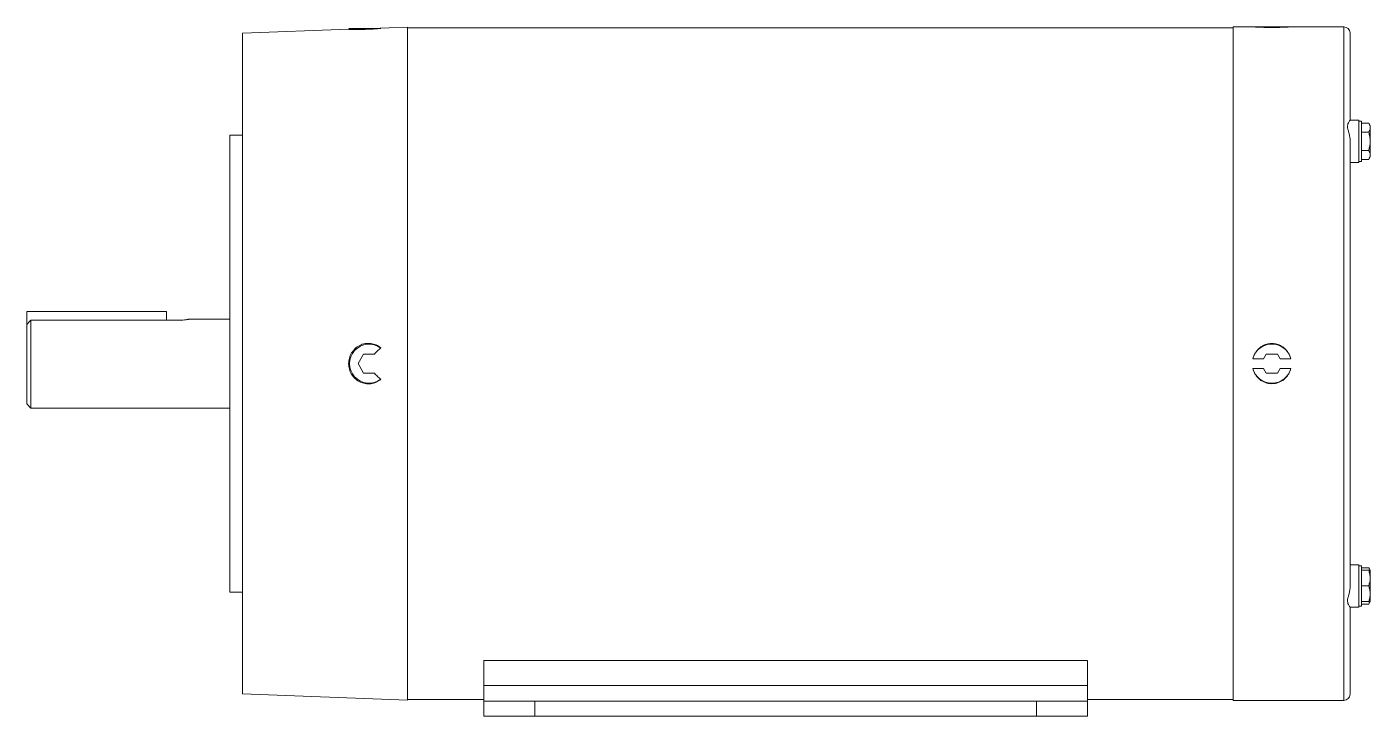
# Paper-space layout '_Back' of a CAD drawing. Header units: inches. Extents: x -7.8 to 5.4, y -3.5 to 3.3.
import ezdxf

# ---------------------------------------------------------------- set-up
doc = ezdxf.new("R2010")
doc.units = ezdxf.units.IN
doc.header["$MEASUREMENT"] = 0

psp = doc.layouts.new('_Back')

# ---------------------------------------------------------------- linework, layer by layer
at = {"color": 7, "linetype": 'Continuous', "lineweight": 15}
for p, q in [((-4.063, 3.312), (-4.425, 3.298)), ((-4.063, -3.312), (-4.063, 3.312)), ((4.063, 3.306), (-4.063, 3.306)), ((5.152, 3.315), (4.063, 3.315)), ((4.063, -3.315), (4.063, 3.315)), ((4.256, 3.315), (4.629, 3.315)), ((-4.642, 3.291), (-5.688, 3.252)), ((-5.688, 3.252), (-5.688, -3.252)), ((-4.635, 3.298), (-4.643, 3.291)), ((-4.635, 3.298), (-4.327, 3.298)), ((5.213, 3.255), (5.213, 2.397)), ((5.299, 2.397), (5.213, 2.397)), ((5.299, 2.397), (5.299, 1.98)), ((5.324, 2.388), (5.299, 2.388)), ((5.324, 1.989), (5.324, 2.388)), ((-5.688, 2.249), (-5.812, 2.249)), ((-5.812, 2.249), (-5.812, -2.249)), ((5.324, 2.367), (5.396, 2.367)), ((5.324, 2.278), (5.396, 2.278)), ((5.41, 2.343), (5.396, 2.367)), ((5.41, 2.343), (5.41, 2.034)), ((5.213, 2.203), (5.213, -2.203)), ((5.299, 1.989), (5.324, 1.989)), ((5.324, 2.099), (5.396, 2.099)), ((5.324, 2.01), (5.396, 2.01)), ((5.396, 2.01), (5.41, 2.034)), ((5.213, 1.98), (5.299, 1.98)), ((-7.81, 0.514), (-7.81, -0.397)), ((-6.435, 0.514), (-7.81, 0.514)), ((-7.77, 0.427), (-7.77, -0.437)), ((-7.77, 0.427), (-6.31, 0.427)), ((-6.435, 0.427), (-6.435, 0.514)), ((-5.812, 0.437), (-6.216, 0.437)), ((-4.497, 0.094), (-4.551, 0)), ((-4.551, 0), (-4.497, -0.094)), ((-4.388, 0.094), (-4.497, 0.094)), ((4.256, 0.047), (4.361, 0.047)), ((4.388, 0.094), (4.361, 0.047)), ((4.497, 0.094), (4.388, 0.094)), ((4.524, 0.047), (4.497, 0.094)), ((4.524, 0.047), (4.629, 0.047)), ((-4.497, -0.094), (-4.388, -0.094)), ((4.361, -0.047), (4.256, -0.047)), ((4.361, -0.047), (4.388, -0.094)), ((4.388, -0.094), (4.497, -0.094)), ((4.497, -0.094), (4.524, -0.047)), ((4.629, -0.047), (4.524, -0.047)), ((-7.81, -0.397), (-7.77, -0.437)), ((-7.77, -0.437), (-5.812, -0.437)), ((5.299, -1.98), (5.213, -1.98)), ((5.299, -1.98), (5.299, -2.397)), ((5.324, -1.989), (5.299, -1.989)), ((5.324, -2.388), (5.324, -1.989)), ((5.324, -2.01), (5.396, -2.01)), ((5.324, -2.034), (5.396, -2.034)), ((5.41, -2.034), (5.396, -2.01)), ((5.41, -2.343), (5.41, -2.034)), ((5.324, -2.188), (5.396, -2.188)), ((-5.812, -2.249), (-5.688, -2.249)), ((5.324, -2.343), (5.396, -2.343)), ((5.324, -2.367), (5.396, -2.367)), ((5.396, -2.367), (5.41, -2.343)), ((5.396, -2.367), (5.404, -2.343)), ((5.213, -2.397), (5.299, -2.397)), ((5.213, -2.397), (5.213, -3.255)), ((5.299, -2.388), (5.324, -2.388)), ((-3.312, -3.47), (-3.312, -2.921)), ((2.628, -2.921), (-3.312, -2.921)), ((2.628, -3.47), (2.628, -2.921)), ((2.628, -3.167), (-3.312, -3.167)), ((-5.688, -3.252), (-4.063, -3.312)), ((2.628, -3.293), (2.629, -3.293)), ((2.629, -3.45), (2.629, -3.293)), ((-4.063, -3.306), (-3.312, -3.306)), ((2.628, -3.321), (-3.312, -3.321)), ((-2.812, -3.321), (-2.812, -3.47)), ((2.128, -3.47), (2.128, -3.321)), ((2.629, -3.306), (4.063, -3.306)), ((4.063, -3.315), (5.152, -3.315)), ((2.628, -3.47), (-3.312, -3.47)), ((2.628, -3.45), (2.629, -3.45))]:
    psp.add_line(p, q, dxfattribs=at)
at = {"color": 8, "linetype": 'Continuous', "lineweight": 15}
psp.add_line((5.152, -3.315), (5.152, 3.315), dxfattribs=at)
at = {"color": 7, "linetype": 'Continuous', "lineweight": 15}
for centre, radius, start, end in [((5.152, 3.255), 0.06, 0, 90), ((-4.442, 0), 0.192, 53.0268, 306.9732), ((4.443, 0), 0.193, 14.0936, 165.9064), ((4.443, 0), 0.193, 194.0936, 345.9064), ((5.152, -3.255), 0.06, 270, 0)]:
    psp.add_arc(centre, radius, start, end, dxfattribs=at)
for points, knots in [([(4.629, 3.315), (4.627, 3.315), (4.623, 3.314), (4.615, 3.314), (4.61, 3.314), (4.599, 3.313), (4.592, 3.313), (4.578, 3.312), (4.57, 3.312), (4.554, 3.311), (4.545, 3.311), (4.526, 3.31), (4.516, 3.31), (4.496, 3.31), (4.485, 3.309), (4.464, 3.309), (4.453, 3.309), (4.432, 3.309), (4.421, 3.309), (4.399, 3.309), (4.389, 3.31), (4.369, 3.31), (4.359, 3.31), (4.34, 3.311), (4.331, 3.311), (4.315, 3.312), (4.307, 3.312), (4.293, 3.313), (4.286, 3.313), (4.275, 3.314), (4.27, 3.314), (4.262, 3.314), (4.258, 3.315), (4.256, 3.315)], [0, 0, 0, 0, 0.0625, 0.0625, 0.125, 0.125, 0.1875, 0.1875, 0.25, 0.25, 0.3125, 0.3125, 0.375, 0.375, 0.4375, 0.4375, 0.5, 0.5, 0.5625, 0.5625, 0.625, 0.625, 0.6875, 0.6875, 0.75, 0.75, 0.8125, 0.8125, 0.875, 0.875, 0.9375, 0.9375, 1, 1, 1, 1]), ([(-4.642, 3.29), (-4.642, 3.29), (-4.646, 3.291), (-4.632, 3.29), (-4.598, 3.29), (-4.545, 3.289), (-4.482, 3.29), (-4.417, 3.293), (-4.364, 3.296), (-4.337, 3.298), (-4.327, 3.298)], [0, 0, 0, 0, 0.011596, 0.167896, 0.324037, 0.47703, 0.625183, 0.769275, 0.912206, 1, 1, 1, 1]), ([(5.213, 2.203), (5.213, 2.215), (5.211, 2.228), (5.206, 2.252), (5.203, 2.264), (5.197, 2.286), (5.194, 2.297), (5.189, 2.317), (5.188, 2.327), (5.188, 2.34), (5.188, 2.345), (5.19, 2.353), (5.191, 2.356), (5.194, 2.367), (5.197, 2.373), (5.203, 2.383), (5.206, 2.387), (5.211, 2.394), (5.213, 2.396), (5.213, 2.397)], [0, 0, 0, 0, 0.125, 0.125, 0.25, 0.25, 0.375, 0.375, 0.5, 0.5, 0.5625, 0.5625, 0.625, 0.625, 0.75, 0.75, 0.875, 0.875, 1, 1, 1, 1]), ([(5.41, 2.322), (5.41, 2.33), (5.409, 2.337), (5.404, 2.352), (5.4, 2.359), (5.396, 2.367)], [0, 0, 0, 0, 0.5, 0.5, 1, 1, 1, 1]), ([(5.396, 2.278), (5.4, 2.285), (5.404, 2.292), (5.409, 2.307), (5.41, 2.315), (5.41, 2.322)], [0, 0, 0, 0, 0.5, 0.5, 1, 1, 1, 1]), ([(5.41, 2.188), (5.41, 2.204), (5.409, 2.219), (5.404, 2.248), (5.4, 2.263), (5.396, 2.278)], [0, 0, 0, 0, 0.5, 0.5, 1, 1, 1, 1]), ([(5.41, 2.055), (5.41, 2.062), (5.409, 2.07), (5.404, 2.085), (5.4, 2.092), (5.396, 2.099)], [0, 0, 0, 0, 0.5, 0.5, 1, 1, 1, 1]), ([(-6.216, 0.437), (-6.216, 0.437), (-6.217, 0.437), (-6.219, 0.437), (-6.221, 0.436), (-6.225, 0.435), (-6.228, 0.435), (-6.235, 0.434), (-6.239, 0.433), (-6.252, 0.431), (-6.263, 0.43), (-6.285, 0.428), (-6.297, 0.427), (-6.31, 0.427)], [0, 0, 0, 0, 0.125, 0.125, 0.25, 0.25, 0.375, 0.375, 0.5, 0.5, 0.75, 0.75, 1, 1, 1, 1]), ([(-4.327, 0.154), (-4.341, 0.166), (-4.356, 0.176), (-4.39, 0.191), (-4.408, 0.196), (-4.435, 0.199), (-4.445, 0.199), (-4.463, 0.199), (-4.472, 0.198), (-4.49, 0.195), (-4.5, 0.193), (-4.517, 0.187), (-4.526, 0.184), (-4.55, 0.171), (-4.566, 0.161), (-4.586, 0.142), (-4.592, 0.135), (-4.604, 0.121), (-4.609, 0.113), (-4.619, 0.097), (-4.623, 0.089), (-4.63, 0.072), (-4.633, 0.063), (-4.641, 0.037), (-4.643, 0.019), (-4.643, -0.009), (-4.642, -0.019), (-4.64, -0.037), (-4.638, -0.046), (-4.633, -0.063), (-4.63, -0.072), (-4.623, -0.089), (-4.619, -0.097), (-4.609, -0.113), (-4.604, -0.121), (-4.592, -0.135), (-4.586, -0.142), (-4.572, -0.154), (-4.565, -0.16), (-4.55, -0.171), (-4.542, -0.175), (-4.517, -0.188), (-4.5, -0.193), (-4.463, -0.2), (-4.445, -0.2), (-4.417, -0.197), (-4.408, -0.195), (-4.391, -0.19), (-4.382, -0.187), (-4.365, -0.179), (-4.357, -0.175), (-4.341, -0.165), (-4.334, -0.16), (-4.327, -0.154)], [0, 0, 0, 0, 0.0625, 0.0625, 0.125, 0.125, 0.15625, 0.15625, 0.1875, 0.1875, 0.21875, 0.21875, 0.25, 0.25, 0.3125, 0.3125, 0.34375, 0.34375, 0.375, 0.375, 0.40625, 0.40625, 0.4375, 0.4375, 0.5, 0.5, 0.53125, 0.53125, 0.5625, 0.5625, 0.59375, 0.59375, 0.625, 0.625, 0.65625, 0.65625, 0.6875, 0.6875, 0.71875, 0.71875, 0.75, 0.75, 0.8125, 0.8125, 0.875, 0.875, 0.90625, 0.90625, 0.9375, 0.9375, 0.96875, 0.96875, 1, 1, 1, 1]), ([(-4.388, 0.094), (-4.38, 0.105), (-4.37, 0.116), (-4.349, 0.136), (-4.338, 0.145), (-4.327, 0.154)], [0, 0, 0, 0, 0.5, 0.5, 1, 1, 1, 1]), ([(4.256, 0.047), (4.258, 0.057), (4.262, 0.068), (4.27, 0.088), (4.275, 0.097), (4.286, 0.116), (4.293, 0.124), (4.307, 0.141), (4.315, 0.148), (4.331, 0.162), (4.34, 0.168), (4.359, 0.179), (4.369, 0.183), (4.389, 0.191), (4.4, 0.193), (4.421, 0.197), (4.432, 0.198), (4.453, 0.198), (4.464, 0.197), (4.485, 0.193), (4.496, 0.191), (4.516, 0.183), (4.526, 0.179), (4.545, 0.168), (4.554, 0.162), (4.57, 0.148), (4.578, 0.141), (4.592, 0.124), (4.599, 0.116), (4.61, 0.097), (4.615, 0.088), (4.623, 0.068), (4.627, 0.057), (4.629, 0.047)], [0, 0, 0, 0, 0.0625, 0.0625, 0.125, 0.125, 0.1875, 0.1875, 0.25, 0.25, 0.3125, 0.3125, 0.375, 0.375, 0.4375, 0.4375, 0.5, 0.5, 0.5625, 0.5625, 0.625, 0.625, 0.6875, 0.6875, 0.75, 0.75, 0.8125, 0.8125, 0.875, 0.875, 0.9375, 0.9375, 1, 1, 1, 1]), ([(-4.327, -0.154), (-4.338, -0.145), (-4.349, -0.136), (-4.37, -0.116), (-4.38, -0.105), (-4.388, -0.094)], [0, 0, 0, 0, 0.5, 0.5, 1, 1, 1, 1]), ([(4.629, -0.047), (4.627, -0.057), (4.623, -0.068), (4.615, -0.087), (4.61, -0.097), (4.599, -0.116), (4.592, -0.124), (4.578, -0.141), (4.57, -0.148), (4.554, -0.162), (4.545, -0.168), (4.526, -0.179), (4.516, -0.183), (4.496, -0.191), (4.485, -0.193), (4.464, -0.197), (4.453, -0.198), (4.432, -0.198), (4.421, -0.197), (4.399, -0.193), (4.389, -0.191), (4.369, -0.183), (4.359, -0.179), (4.34, -0.168), (4.331, -0.162), (4.315, -0.148), (4.307, -0.141), (4.293, -0.124), (4.286, -0.116), (4.275, -0.097), (4.27, -0.088), (4.262, -0.068), (4.258, -0.057), (4.256, -0.047)], [0, 0, 0, 0, 0.0625, 0.0625, 0.125, 0.125, 0.1875, 0.1875, 0.25, 0.25, 0.3125, 0.3125, 0.375, 0.375, 0.4375, 0.4375, 0.5, 0.5, 0.5625, 0.5625, 0.625, 0.625, 0.6875, 0.6875, 0.75, 0.75, 0.8125, 0.8125, 0.875, 0.875, 0.9375, 0.9375, 1, 1, 1, 1]), ([(5.405, -2.034), (5.404, -2.029), (5.403, -2.021), (5.398, -2.013), (5.396, -2.01)], [0, 0, 0, 0, 0.6180297, 1, 1, 1, 1]), ([(5.41, -2.111), (5.41, -2.098), (5.409, -2.085), (5.404, -2.06), (5.4, -2.047), (5.396, -2.034)], [0, 0, 0, 0, 0.5, 0.5, 1, 1, 1, 1]), ([(5.213, -2.203), (5.213, -2.215), (5.211, -2.228), (5.206, -2.252), (5.203, -2.264), (5.197, -2.286), (5.194, -2.297), (5.189, -2.317), (5.188, -2.327), (5.188, -2.34), (5.188, -2.345), (5.19, -2.353), (5.191, -2.356), (5.194, -2.367), (5.197, -2.373), (5.203, -2.383), (5.206, -2.387), (5.211, -2.394), (5.213, -2.396), (5.213, -2.397)], [0, 0, 0, 0, 0.125, 0.125, 0.25, 0.25, 0.375, 0.375, 0.5, 0.5, 0.5625, 0.5625, 0.625, 0.625, 0.75, 0.75, 0.875, 0.875, 1, 1, 1, 1]), ([(5.41, -2.266), (5.41, -2.253), (5.409, -2.239), (5.404, -2.214), (5.4, -2.201), (5.396, -2.188)], [0, 0, 0, 0, 0.5, 0.5, 1, 1, 1, 1]), ([(5.396, -2.343), (5.4, -2.33), (5.404, -2.317), (5.409, -2.292), (5.41, -2.279), (5.41, -2.266)], [0, 0, 0, 0, 0.5, 0.5, 1, 1, 1, 1]), ([(5.41, -2.343), (5.41, -2.343), (5.409, -2.343), (5.404, -2.343), (5.4, -2.343), (5.396, -2.343)], [0, 0, 0, 0, 0.5, 0.5, 1, 1, 1, 1])]:
    psp.add_open_spline(points, degree=3, knots=knots, dxfattribs=at)
for points in [[(5.396, 2.099), (5.405, 2.129), (5.41, 2.158), (5.41, 2.188)], [(5.396, 2.01), (5.405, 2.025), (5.41, 2.04), (5.41, 2.055)], [(-7.81, 0.386), (-7.797, 0.4), (-7.783, 0.413), (-7.77, 0.427)], [(5.396, -2.034), (5.405, -2.034), (5.41, -2.034), (5.41, -2.034)], [(5.396, -2.188), (5.405, -2.163), (5.41, -2.138), (5.41, -2.111)]]:
    psp.add_open_spline(points, degree=3, dxfattribs=at)

doc.saveas('drawing.dxf')
